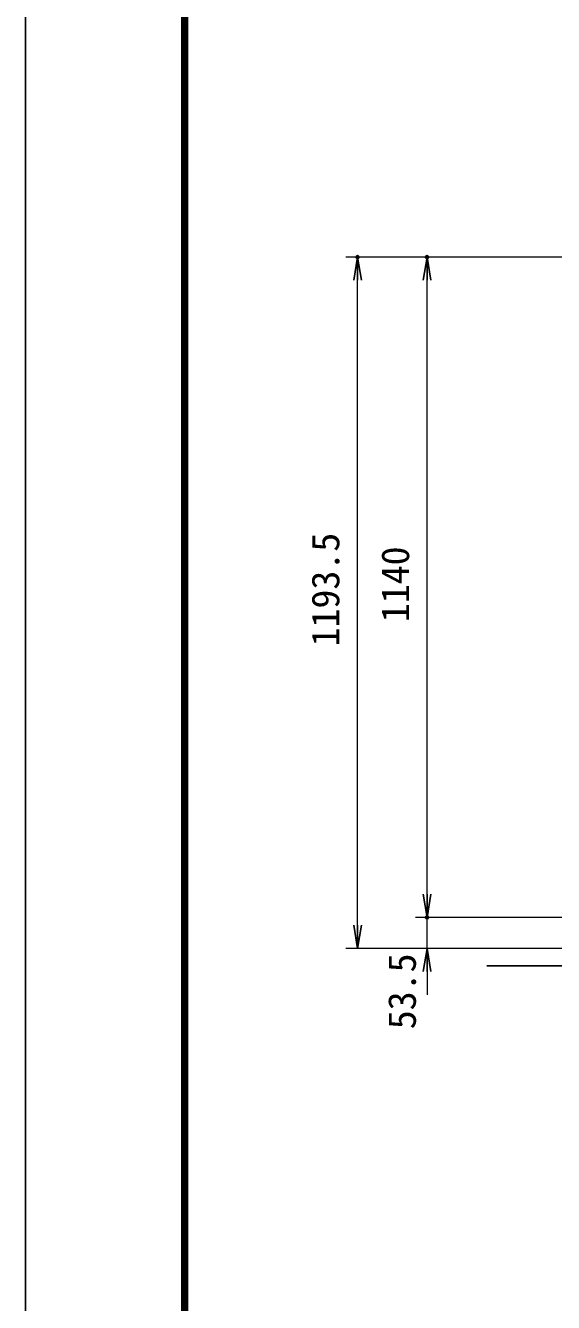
# Model space of a CAD drawing. Units: millimetres, scale not verified. Extents: x -4200 to 4200, y -2969 to 2971.
# Drawn here: x -4200 to -3289, y -898 to 1307 of the extents above; entities that cross this region are included whole.
import ezdxf
from ezdxf.enums import TextEntityAlignment as Align

# ---------------------------------------------------------------- set-up
doc = ezdxf.new("R2010")
doc.units = ezdxf.units.MM
doc.header["$LTSCALE"] = 10
doc.header["$PDMODE"] = 32
doc.header["$PDSIZE"] = 5
for name, color, linetype, lineweight in [('0-3_D-STR-DIM', 7, 'Continuous', 13), ('0-7_D-BGD', 7, 'Continuous', 25), ('0-C_D-TTL', 2, 'Continuous', 25)]:
    doc.layers.add(name, color=color, linetype=linetype, lineweight=lineweight)
doc.layers.add('0-4_0', color=7, linetype='Continuous')
doc.layers.add('0-5_Defpoints', color=8, linetype='Continuous')
doc.styles.add('ＭＳ ゴシック', font='')
doc.styles.get('ＭＳ ゴシック').set_extended_font_data('MS Gothic')

# ---------------------------------------------------------------- blocks, each defined once
blk = doc.blocks.new('_Open')
at = {"layer": '0-4_0'}
blk.add_line((-10, 1.667), (0, 0), dxfattribs=at)
blk.add_lwpolyline([(-10, -1.667), (0, 0), (-10, 0)], dxfattribs=at)

msp = doc.modelspace()

# ---------------------------------------------------------------- linework, layer by layer
at = {"layer": '0-3_D-STR-DIM'}
for p, q in [((-2788.09, 907.25), (-3647.06, 907.25)), ((-2788.09, 907.25), (-3527.06, 907.25)), ((-3627.06, -246.26), (-3627.06, 867.25)), ((-3507.06, -192.75), (-3507.06, 867.25)), ((-3507.06, -192.75), (-3507.06, -152.75)), ((-2788.09, -232.75), (-3527.06, -232.75)), ((-2788.09, -232.75), (-3527.06, -232.75)), ((-3507.06, -286.26), (-3507.06, -232.75)), ((-3123.62, -286.26), (-3647.06, -286.26)), ((-3123.62, -286.26), (-3527.06, -286.26)), ((-3507.06, -326.26), (-3507.06, -366.26))]:
    msp.add_line(p, q, dxfattribs=at)
at = {"layer": '0-5_Defpoints'}
for p in [(-3627.06, 907.25), (-3507.06, 907.25), (-3507.06, -232.75)]:
    msp.add_point(p, dxfattribs=at)
at = {"layer": '0-7_D-BGD'}
msp.add_line((-3403.62, -316.26), (-3103.62, -316.26), dxfattribs=at)
at = {"layer": '0-C_D-TTL'}
for points in [[(-4200.45, 2970.62), (4199.55, 2970.62), (4199.55, -2969.38), (-4200.45, -2969.38)], [(-3930.45, 2750.62), (3929.55, 2750.62), (3929.55, -2749.38), (-3930.45, -2749.38)], [(-3927.95, 2748.12), (3927.05, 2748.12), (3927.05, -2746.88), (-3927.95, -2746.88)], [(-3925.45, 2745.62), (3924.55, 2745.62), (3924.55, -2744.38), (-3925.45, -2744.38)], [(-3922.95, 2743.12), (3922.05, 2743.12), (3922.05, -2741.88), (-3922.95, -2741.88)], [(-3920.45, 2740.62), (3919.55, 2740.62), (3919.55, -2739.38), (-3920.45, -2739.38)]]:
    msp.add_lwpolyline(points, close=True, dxfattribs=at)

# ---------------------------------------------------------------- block references
at = {"layer": '0-3_D-STR-DIM', "xscale": 4, "yscale": 4}
for p, rotation in [((-3627.06, 907.25), 90), ((-3507.06, 907.25), 90), ((-3507.06, -232.75), 270), ((-3507.06, -232.75), 270), ((-3627.06, -286.26), 270), ((-3507.06, -286.26), 90)]:
    msp.add_blockref('_Open', p, dxfattribs=dict(at, rotation=rotation))

# ---------------------------------------------------------------- texts
at = {"layer": '0-3_D-STR-DIM', "style": 'ＭＳ ゴシック'}
for s, p in [('1193.5', (-3644.07, 234.99)), ('1140', (-3523.52, 276.84)), ('53.5', (-3511.87, -425.87))]:
    msp.add_text(s, height=48.09, rotation=90, dxfattribs=at).set_placement(p, align=Align.BOTTOM_LEFT)

doc.saveas('drawing.dxf')
